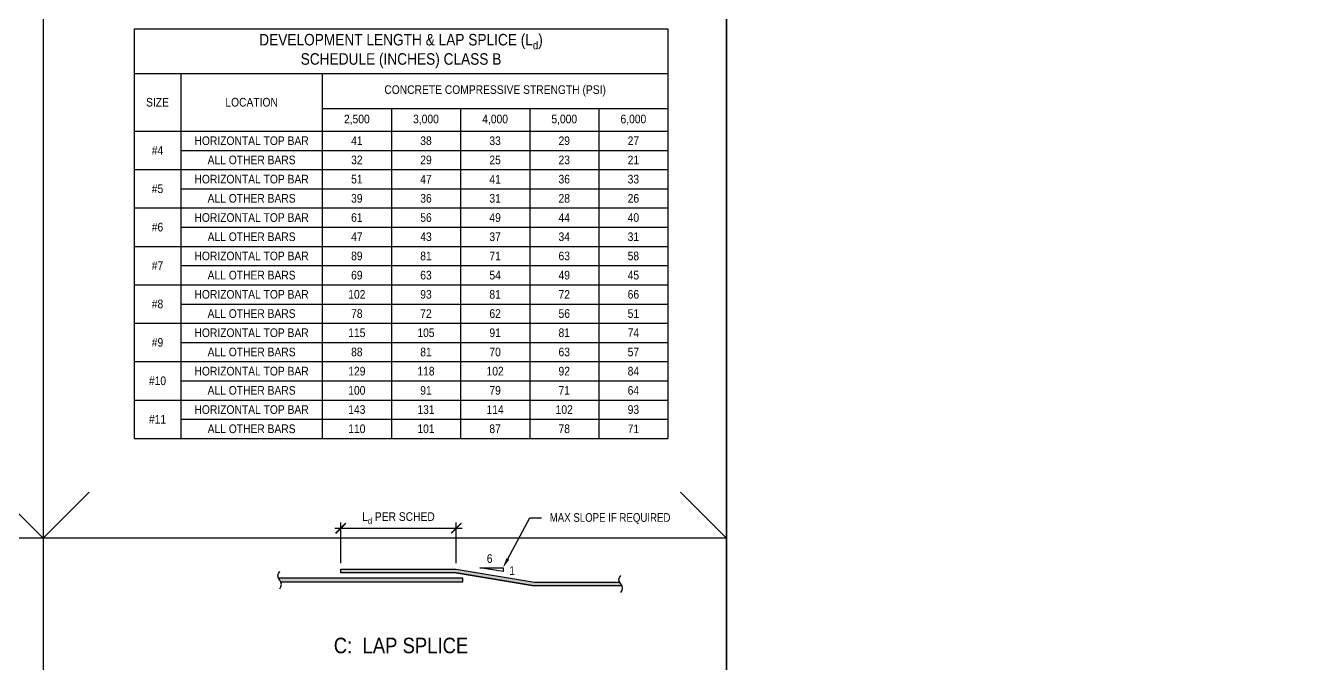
# Model space of a CAD drawing. Header units: inches. Extents: x -16404 to 14624, y -1591 to 16152.
# Drawn here: x 8255.1 to 8422.7, y 1270.7 to 1353.7 of the extents above; entities that cross this region are included whole.
import ezdxf
from ezdxf import colors
from ezdxf.entities.mleader import LeaderData, LeaderLine
from ezdxf.math import Vec2, Vec3

# ---------------------------------------------------------------- set-up
doc = ezdxf.new("R2010")
doc.units = ezdxf.units.IN
doc.header["$LTSCALE"] = 24
doc.header["$MEASUREMENT"] = 0
doc.linetypes.add('DASHED2', pattern=[0.375, 0.25, -0.125])
doc.layers.get('0').update_dxf_attribs({"linetype": 'CONTINUOUS'})
doc.layers.get('DefPoints').update_dxf_attribs({"color": 251, "linetype": 'CONTINUOUS'})
doc.layers.add('DESIGNER COMMENTS', color=221, linetype='CONTINUOUS', plot=False)
doc.layers.add('S-ANNO-GRID-NONPLOT', color=251, linetype='CONTINUOUS', plot=False)
for name, color, linetype in [('S-ANNO-DIMS', 2, 'CONTINUOUS'), ('S-ANNO-NOTE', 4, 'CONTINUOUS'), ('S-BREAK', 2, 'CONTINUOUS'), ('S-REBAR', 7, 'CONTINUOUS'), ('S-TYP DETAIL BLOCKS', 1, 'CONTINUOUS')]:
    doc.layers.add(name, color=color, linetype=linetype)
doc.layers.add('S-POCHE-227', color=7, linetype='CONTINUOUS', true_color=0xe3e3e3, transparency=0.8)
doc.styles.add('Arial', font='arial.ttf', dxfattribs={"width": 0.85})
doc.dimstyles.new('DIM-12_Se', dxfattribs={"dimscale": 12, "dimtxt": 0.09375, "dimasz": 0.109375, "dimexe": 0.0625, "dimexo": 0.0625, "dimgap": 0.0625, "dimtad": 1, "dimdec": 4, "dimzin": 11, "dimdsep": 46, "dimlunit": 4, "dimtxsty": 'Arial', "dimblk": 'ARCHTICK', "dimcen": 0.125, "dimdle": 0.0625, "dimclrd": 256, "dimclre": 256, "dimclrt": 4, "dimadec": 0, "dimazin": 0, "dimtfac": 0.75, "dimtdec": 4, "dimtmove": 0, "dimatfit": 3, "dimfxl": 1, "dimfrac": 1, "dimtolj": 1, "dimtzin": 0, "dimarcsym": 0})

# ---------------------------------------------------------------- blocks, each defined once
blk = doc.blocks.new('Se_30x42_DETAILS_GRID')
for p, q in [((29.656, 14.5), (29.656, 7.25)), ((37.07, 14.5), (37.07, 7.25)), ((29.656, 7.25), (30.156, 7.75)), ((29.656, 7.25), (22.242, 7.25)), ((37.07, 7.25), (29.656, 7.25)), ((29.656, 7.25), (29.656, 0)), ((37.07, 7.25), (37.07, 0))]:
    blk.add_line(p, q)
at = {"linetype": 'DASHED2', "ltscale": 0.5}
for p, q in [((29.656, 7.25), (29.156, 7.75)), ((37.07, 7.25), (36.57, 7.75))]:
    blk.add_line(p, q, dxfattribs=at)
blk = doc.blocks.new('_Open90')
at = {"color": 0, "linetype": 'ByBlock', "lineweight": -2}
for p, q in [((-0.5, 0.5), (0, 0)), ((0, 0), (-1, 0)), ((0, 0), (-0.5, -0.5))]:
    blk.add_line(p, q, dxfattribs=at)
blk = doc.blocks.new('_ARCHTICK')
at = {"color": 0, "linetype": 'ByBlock', "const_width": 0.15}
blk.add_lwpolyline([(-0.5, -0.5), (0.5, 0.5)], dxfattribs=at)
blk = doc.blocks.new('*D2471')
at = {"layer": 'DefPoints', "color": 0, "transparency": 16777216}
for p in [(47.8, 82.3), (32.75, 76.99), (47.8, 76.99)]:
    blk.add_point(p, dxfattribs=at)
at = {"layer": 'S-ANNO-DIMS', "lineweight": -2, "transparency": 16777216}
for p, q in [((32, 82.3), (48.55, 82.3)), ((32.75, 77.74), (32.75, 83.05)), ((47.8, 77.74), (47.8, 83.05))]:
    blk.add_line(p, q, dxfattribs=at)
at = {"layer": 'S-ANNO-DIMS', "lineweight": -2, "transparency": 16777216, "xscale": 1.3125, "yscale": 1.3125, "zscale": 1.3125, "rotation": 180}
blk.add_blockref('_ARCHTICK', (32.75, 82.3), dxfattribs=at)
at = {"layer": 'S-ANNO-DIMS', "lineweight": -2, "transparency": 16777216, "xscale": 1.3125, "yscale": 1.3125, "zscale": 1.3125}
blk.add_blockref('_ARCHTICK', (47.8, 82.3), dxfattribs=at)
at = {"layer": 'S-ANNO-DIMS', "color": 4, "transparency": 16777216, "insert": (40.27, 83.63), "char_height": 1.125, "attachment_point": 5, "style": 'Arial'}
blk.add_mtext('\\A1;L{\\H0.7x;\\S^ d;} PER SCHED', dxfattribs=at)
blk = doc.blocks.new('*T2101')
at = {"layer": 'S-ANNO-NOTE', "color": 6, "lineweight": -2, "transparency": 16777216}
for p, q in [((0, 0), (69.5, 0)), ((0, 0), (0, -53.34)), ((69.5, 0), (69.5, -53.34)), ((0, -5.82), (69.5, -5.82)), ((0, -53.34), (69.5, -53.34))]:
    blk.add_line(p, q, dxfattribs=at)
at = {"layer": 'S-ANNO-NOTE', "color": 2, "lineweight": -2, "transparency": 16777216}
for p, q in [((6.1, -5.82), (6.1, -53.34)), ((24.5, -5.82), (24.5, -53.34)), ((24.5, -10.38), (69.5, -10.38)), ((33.5, -10.38), (33.5, -53.34)), ((42.5, -10.38), (42.5, -53.34)), ((51.5, -10.38), (51.5, -53.34)), ((60.5, -10.38), (60.5, -53.34)), ((0, -13.34), (69.5, -13.34)), ((0, -18.34), (69.5, -18.34)), ((0, -23.34), (69.5, -23.34)), ((0, -28.34), (69.5, -28.34)), ((0, -33.34), (69.5, -33.34)), ((0, -38.34), (69.5, -38.34)), ((0, -43.34), (69.5, -43.34)), ((0, -48.34), (69.5, -48.34))]:
    blk.add_line(p, q, dxfattribs=at)
at = {"layer": 'S-ANNO-NOTE', "color": 252, "lineweight": -2, "transparency": 16777216}
for p, q in [((6.1, -15.84), (69.5, -15.84)), ((6.1, -20.84), (69.5, -20.84)), ((6.1, -25.84), (69.5, -25.84)), ((6.1, -30.84), (69.5, -30.84)), ((6.1, -35.84), (69.5, -35.84)), ((6.1, -40.84), (69.5, -40.84)), ((6.1, -45.84), (69.5, -45.84)), ((6.1, -50.84), (69.5, -50.84))]:
    blk.add_line(p, q, dxfattribs=at)
at = {"layer": 'S-ANNO-NOTE', "color": 4, "transparency": 16777216, "attachment_point": 5, "style": 'Arial'}
for s, insert, char_height, width in [('\\A1;{\\C256;DEVELOPMENT LENGTH & LAP SPLICE (L\\H0.7x;\\S^ d;\\H1.42857x;) \\PSCHEDULE (INCHES) CLASS B}', (34.75, -2.91), 1.5, 68.7503), ('CONCRETE COMPRESSIVE STRENGTH (PSI)', (47, -8.1), 1.127, 44.2487), ('{\\C256;SIZE}', (3.05, -9.58), 1.127, 5.3459), ('{\\C256;LOCATION}', (15.3, -9.58), 1.127, 17.6531), ('2,500', (29, -11.86), 1.127, 8.2487), ('3,000', (38, -11.86), 1.127, 8.2487), ('4,000', (47, -11.86), 1.127, 8.2487), ('5,000', (56, -11.86), 1.127, 8.2487), ('6,000', (65, -11.86), 1.127, 8.2487), ('HORIZONTAL TOP BAR', (15.3, -14.59), 1.127, 17.6531), ('41', (29, -14.59), 1.127, 8.2487), ('38', (38, -14.59), 1.127, 8.2487), ('33', (47, -14.59), 1.127, 8.2487), ('29', (56, -14.59), 1.127, 8.2487), ('27', (65, -14.59), 1.127, 8.2487), ('#4', (3.05, -15.84), 1.127, 5.3459), ('ALL OTHER BARS', (15.3, -17.09), 1.127, 17.6531), ('32', (29, -17.09), 1.127, 8.2487), ('29', (38, -17.09), 1.127, 8.2487), ('25', (47, -17.09), 1.127, 8.2487), ('23', (56, -17.09), 1.127, 8.2487), ('21', (65, -17.09), 1.127, 8.2487), ('HORIZONTAL TOP BAR', (15.3, -19.59), 1.127, 17.6531), ('51', (29, -19.59), 1.127, 8.2487), ('47', (38, -19.59), 1.127, 8.2487), ('41', (47, -19.59), 1.127, 8.2487), ('36', (56, -19.59), 1.127, 8.2487), ('33', (65, -19.59), 1.127, 8.2487), ('#5', (3.05, -20.84), 1.127, 5.3459), ('ALL OTHER BARS', (15.3, -22.09), 1.127, 17.6531), ('39', (29, -22.09), 1.127, 8.2487), ('36', (38, -22.09), 1.127, 8.2487), ('31', (47, -22.09), 1.127, 8.2487), ('28', (56, -22.09), 1.127, 8.2487), ('26', (65, -22.09), 1.127, 8.2487), ('HORIZONTAL TOP BAR', (15.3, -24.59), 1.127, 17.6531), ('61', (29, -24.59), 1.127, 8.2487), ('56', (38, -24.59), 1.127, 8.2487), ('49', (47, -24.59), 1.127, 8.2487), ('44', (56, -24.59), 1.127, 8.2487), ('40', (65, -24.59), 1.127, 8.2487), ('#6', (3.05, -25.84), 1.127, 5.3459), ('ALL OTHER BARS', (15.3, -27.09), 1.127, 17.6531), ('47', (29, -27.09), 1.127, 8.2487), ('43', (38, -27.09), 1.127, 8.2487), ('37', (47, -27.09), 1.127, 8.2487), ('34', (56, -27.09), 1.127, 8.2487), ('31', (65, -27.09), 1.127, 8.2487), ('HORIZONTAL TOP BAR', (15.3, -29.59), 1.127, 17.6531), ('89', (29, -29.59), 1.127, 8.2487), ('81', (38, -29.59), 1.127, 8.2487), ('71', (47, -29.59), 1.127, 8.2487), ('63', (56, -29.59), 1.127, 8.2487), ('58', (65, -29.59), 1.127, 8.2487), ('#7', (3.05, -30.84), 1.127, 5.3459), ('ALL OTHER BARS', (15.3, -32.09), 1.127, 17.6531), ('69', (29, -32.09), 1.127, 8.2487), ('63', (38, -32.09), 1.127, 8.2487), ('54', (47, -32.09), 1.127, 8.2487), ('49', (56, -32.09), 1.127, 8.2487), ('45', (65, -32.09), 1.127, 8.2487), ('HORIZONTAL TOP BAR', (15.3, -34.59), 1.127, 17.6531), ('102', (29, -34.59), 1.127, 8.2487), ('93', (38, -34.59), 1.127, 8.2487), ('81', (47, -34.59), 1.127, 8.2487), ('72', (56, -34.59), 1.127, 8.2487), ('66', (65, -34.59), 1.127, 8.2487), ('#8', (3.05, -35.84), 1.127, 5.3459), ('ALL OTHER BARS', (15.3, -37.09), 1.127, 17.6531), ('78', (29, -37.09), 1.127, 8.2487), ('72', (38, -37.09), 1.127, 8.2487), ('62', (47, -37.09), 1.127, 8.2487), ('56', (56, -37.09), 1.127, 8.2487), ('51', (65, -37.09), 1.127, 8.2487), ('HORIZONTAL TOP BAR', (15.3, -39.59), 1.127, 17.6531), ('115', (29, -39.59), 1.127, 8.2487), ('105', (38, -39.59), 1.127, 8.2487), ('91', (47, -39.59), 1.127, 8.2487), ('81', (56, -39.59), 1.127, 8.2487), ('74', (65, -39.59), 1.127, 8.2487), ('#9', (3.05, -40.84), 1.127, 5.3459), ('ALL OTHER BARS', (15.3, -42.09), 1.127, 17.6531), ('88', (29, -42.09), 1.127, 8.2487), ('81', (38, -42.09), 1.127, 8.2487), ('70', (47, -42.09), 1.127, 8.2487), ('63', (56, -42.09), 1.127, 8.2487), ('57', (65, -42.09), 1.127, 8.2487), ('#10', (3.05, -45.84), 1.127, 5.3459), ('HORIZONTAL TOP BAR', (15.3, -44.59), 1.127, 17.6531), ('129', (29, -44.59), 1.127, 8.2487), ('118', (38, -44.59), 1.127, 8.2487), ('102', (47, -44.59), 1.127, 8.2487), ('92', (56, -44.59), 1.127, 8.2487), ('84', (65, -44.59), 1.127, 8.2487), ('ALL OTHER BARS', (15.3, -47.09), 1.127, 17.6531), ('100', (29, -47.09), 1.127, 8.2487), ('91', (38, -47.09), 1.127, 8.2487), ('79', (47, -47.09), 1.127, 8.2487), ('71', (56, -47.09), 1.127, 8.2487), ('64', (65, -47.09), 1.127, 8.2487), ('#11', (3.05, -50.84), 1.127, 5.3459), ('HORIZONTAL TOP BAR', (15.3, -49.59), 1.127, 17.6531), ('143', (29, -49.59), 1.127, 8.2487), ('131', (38, -49.59), 1.127, 8.2487), ('114', (47, -49.59), 1.127, 8.2487), ('102', (56, -49.59), 1.127, 8.2487), ('93', (65, -49.59), 1.127, 8.2487), ('ALL OTHER BARS', (15.3, -52.09), 1.127, 17.6531), ('110', (29, -52.09), 1.127, 8.2487), ('101', (38, -52.09), 1.127, 8.2487), ('87', (47, -52.09), 1.127, 8.2487), ('78', (56, -52.09), 1.127, 8.2487), ('71', (65, -52.09), 1.127, 8.2487)]:
    blk.add_mtext(s, dxfattribs=dict(at, insert=insert, char_height=char_height, width=width))
blk = doc.blocks.new('SE_BREAK_3IN')
at = {"layer": 'S-BREAK'}
blk.add_lwpolyline([(0, -0.375, 0.408465), (0, 0, -0.407415), (0, 0.369, -2.166217)], format="xyb", dxfattribs=at)
blk = doc.blocks.new('Se_END INTERSECTION AND CORNERS OF CONCRETE WALLS & FOOTINGS')
at = {"layer": 'S-ANNO-NOTE'}
ml = blk.add_multileader_mtext('Standard', dxfattribs=at)
ml.set_content('STANDARD 90%%D OR 180%%D HOOK', color=4, style='Arial')
ml.set_leader_properties(color=2)
ml.build(insert=Vec2(0, 0))
ml.multileader.update_dxf_attribs({"dogleg_length": 0.125, "arrow_head_size": 1.3125, "scale": 12})
ctx = ml.context
ctx.base_point, ctx.scale, ctx.char_height, ctx.arrow_head_size, ctx.landing_gap_size, ctx.plane_origin = Vec3(152.875, 139.22955), 12, 1.125, 1.3125, 1.08, Vec3(102.84761, -162.89792)
notes = []
notes.append((ctx, [(0, (1, 1, 0), (151.375, 139.22955), (1, 0), 1.5, [(0, [(144, 146.60455)], 0, [])])]))
ctx.mtext.insert, ctx.mtext.width, ctx.mtext.flow_direction = Vec3(153.955, 139.80165), 22.3085796, 5
ml = blk.add_multileader_mtext('Standard', dxfattribs=at)
ml.set_content('(2) {\\A1;TYP WALL VERTICAL BARS}', color=4, style='Arial')
ml.set_leader_properties(color=2)
ml.build(insert=Vec2(0, 0))
ml.multileader.update_dxf_attribs({"dogleg_length": 0.125, "arrow_head_size": 1.3125, "scale": 12})
ctx = ml.context
ctx.base_point, ctx.scale, ctx.char_height, ctx.arrow_head_size, ctx.landing_gap_size, ctx.plane_origin = Vec3(57, 136.86819), 12, 1.125, 1.3125, 1.08, Vec3(30.61312, -160.73891)
notes.append((ctx, [(0, (1, 1, 0), (55.5, 136.86819), (1, 0), 1.5, [(1, [(51.5, 141.86819)], 0, [])])]))
ctx.mtext.insert, ctx.mtext.width, ctx.mtext.flow_direction = Vec3(58.08, 137.44028), 12.8719758, 5
ml = blk.add_multileader_mtext('Standard', dxfattribs=at)
ml.set_content('STANDARD 90%%D HOOK\\P(ALTERNATE HOOK AS SHOWN)', color=4, style='Arial')
ml.set_leader_properties(color=2)
ml.build(insert=Vec2(0, 0))
ml.multileader.update_dxf_attribs({"dogleg_length": 0.125, "arrow_head_size": 1.3125, "scale": 12})
ctx = ml.context
ctx.base_point, ctx.scale, ctx.char_height, ctx.arrow_head_size, ctx.landing_gap_size, ctx.plane_origin = Vec3(150.5, 113.22955), 12, 1.125, 1.3125, 1.08, Vec3(98.84761, 413.73203)
notes.append((ctx, [(0, (1, 1, 0), (149, 113.22955), (1, 0), 1.5, [(0, [(140, 104.22955)], 0, [])])]))
ctx.mtext.insert, ctx.mtext.width, ctx.mtext.flow_direction = Vec3(151.58, 113.95743), 22.3085796, 5
ml = blk.add_multileader_mtext('Standard', dxfattribs=at)
ml.set_content('TYP WALL REINFORCING', color=4, style='Arial')
ml.set_leader_properties(color=2)
ml.build(insert=Vec2(0, 0))
ml.multileader.update_dxf_attribs({"dogleg_length": 0.125, "arrow_head_size": 1.3125, "scale": 12})
ctx = ml.context
ctx.base_point, ctx.scale, ctx.char_height, ctx.arrow_head_size, ctx.landing_gap_size, ctx.plane_origin = Vec3(153, 95.22955), 12, 1.125, 1.3125, 1.08, Vec3(95.76222, -209.49882)
notes.append((ctx, [(0, (1, 1, 0), (151.5, 95.22955), (1, 0), 1.5, [(1, [(143.25, 103.47955), (147.25, 104.22955)], 0, [])])]))
ctx.mtext.insert, ctx.mtext.width, ctx.mtext.flow_direction = Vec3(154.08, 95.80165), 14.7013617, 5
ml = blk.add_multileader_mtext('Standard', dxfattribs=at)
ml.set_content('TYP WALL REINFORCING', color=4, style='Arial')
ml.set_leader_properties(color=2)
ml.build(insert=Vec2(0, 0))
ml.multileader.update_dxf_attribs({"dogleg_length": 0.125, "arrow_head_size": 1.3125, "scale": 12})
ctx = ml.context
ctx.base_point, ctx.scale, ctx.char_height, ctx.arrow_head_size, ctx.landing_gap_size, ctx.plane_origin = Vec3(69.25, 94.86819), 12, 1.125, 1.3125, 1.08, Vec3(4.19972, -211.54768)
notes.append((ctx, [(0, (1, 1, 0), (67.75, 94.86819), (1, 0), 1.5, [(1, [(59.6875, 102.93069), (55.6875, 102.18069)], 0, [])])]))
ctx.mtext.insert, ctx.mtext.width, ctx.mtext.flow_direction = Vec3(70.33, 95.44028), 14.7013617, 5
for ctx, leaders in notes:
    for number, flags, end, landing, length, lines in leaders:
        leader = LeaderData()
        leader.index, (leader.has_last_leader_line, leader.has_dogleg_vector, leader.attachment_direction) = number, flags
        leader.last_leader_point, leader.dogleg_vector, leader.dogleg_length = Vec3(end), Vec3(landing), length
        for number, points, colour, breaks in lines:
            line = LeaderLine()
            line.index, line.vertices, line.color, line.breaks = number, Vec3.list(points), colors.encode_raw_color(colour), breaks
            leader.lines.append(line)
        ctx.leaders.append(leader)
blk = doc.blocks.new('Se_REBAR DEVELOPMENT LENGTHS')
at = {"layer": 'S-POCHE-227'}
h = blk.add_hatch(color=256, dxfattribs=at)
h.dxf.hatch_style = 1
h.paths.add_polyline_path([(48.65913, 75.79638), (24.64615, 75.79638, 0.09216575), (24.80722, 75.55608, -0.0907044), (24.96889, 75.31638), (48.65913, 75.31638)])
h = blk.add_hatch(color=256, dxfattribs=at)
h.dxf.hatch_style = 1
h.paths.add_polyline_path([(47.8017, 76.9933), (32.74737, 76.9933), (32.74737, 76.5133), (47.76197, 76.5133), (57.9495, 74.81538), (69.36582, 74.81538, 0.090704387), (69.20415, 75.05507, -0.092165763), (69.04308, 75.29538), (57.98922, 75.29538)])
at = {"layer": 'DESIGNER COMMENTS'}
blk.add_line((47.76197, 76.5133), (57.9495, 74.81538), dxfattribs=at)
at = {"layer": 'S-ANNO-DIMS'}
blk.add_lwpolyline([(50.88173, 77.15614), (53.88173, 77.15614), (53.88173, 76.65614), (50.88173, 77.15614)], dxfattribs=at)
at = {"layer": 'S-REBAR'}
for points in [[(24.96889, 75.31638), (48.65913, 75.31638), (48.65913, 75.79638), (24.64615, 75.79638)], [(69.36582, 74.81538), (57.9495, 74.81538), (47.76197, 76.5133), (32.74737, 76.5133), (32.74737, 76.9933), (47.8017, 76.9933), (57.98922, 75.29538), (69.04308, 75.29538)]]:
    blk.add_lwpolyline(points, dxfattribs=at)
blk.add_blockref('*T2101', (5.85375, 147.33578))
at = {"layer": 'S-BREAK', "xscale": 3, "yscale": 3, "zscale": 3}
for p in [(24.80692, 75.55638), (69.20385, 75.05538)]:
    blk.add_blockref('SE_BREAK_3IN', p, dxfattribs=at)
at = {"layer": 'S-ANNO-NOTE', "style": 'Arial', "width": 0.85}
for s, p in [('6', (51.76604, 77.79421)), ('1 ', (54.69856, 76.21734))]:
    blk.add_text(s, height=1.125, dxfattribs=at).set_placement(p)
at = {"layer": 'S-ANNO-NOTE', "color": 6, "insert": (40.60455, 66), "char_height": 2.025, "width": 17.3983, "attachment_point": 8, "style": 'Arial'}
blk.add_mtext('C:  LAP SPLICE', dxfattribs=at)
at = {"layer": 'S-ANNO-DIMS'}
dim = blk.add_linear_dim(base=(47.8017, 82.29637), p1=(32.74737, 76.9933), p2=(47.8017, 76.9933), text='L{\\H0.7x;\\S^ d;} PER SCHED', dimstyle='DIM-12_Se', dxfattribs=at)
dim.commit()
dim.dimension.update_dxf_attribs({"geometry": '*D2471', "text_midpoint": (40.27453, 83.62805)})
at = {"layer": 'S-ANNO-NOTE'}
ml = blk.add_multileader_mtext('Standard', dxfattribs=at)
ml.set_content('{\\W0.8;MAX SLOPE IF REQUIRED}', color=4, style='Arial')
ml.set_leader_properties(color=2)
ml.build(insert=Vec2(0, 0))
ml.multileader.update_dxf_attribs({"dogleg_length": 0.36, "arrow_head_size": 1.3125, "scale": 12})
ctx = ml.context
ctx.base_point, ctx.scale, ctx.char_height, ctx.arrow_head_size, ctx.landing_gap_size, ctx.plane_origin = Vec3(58.88135, 83.6611), 12, 1.125, 1.3125, 1.08, Vec3(31.32936, 379.16642)
notes = []
notes.append((ctx, [(0, (1, 1, 0), (57.38135, 83.6611), (1, 0), 1.5, [(0, [(53.88173, 77.15614)], 0, [])])]))
ctx.mtext.insert, ctx.mtext.width, ctx.mtext.flow_direction = Vec3(59.96135, 84.26734), 9.0364205, 5
for ctx, leaders in notes:
    for number, flags, end, landing, length, lines in leaders:
        leader = LeaderData()
        leader.index, (leader.has_last_leader_line, leader.has_dogleg_vector, leader.attachment_direction) = number, flags
        leader.last_leader_point, leader.dogleg_vector, leader.dogleg_length = Vec3(end), Vec3(landing), length
        for number, points, colour, breaks in lines:
            line = LeaderLine()
            line.index, line.vertices, line.color, line.breaks = number, Vec3.list(points), colors.encode_raw_color(colour), breaks
            leader.lines.append(line)
        ctx.leaders.append(leader)

msp = doc.modelspace()

# ---------------------------------------------------------------- linework, layer by layer
at = {"layer": 'S-ANNO-GRID-NONPLOT'}
msp.add_line((8346.27297, 0), (8346.27297, 7896), dxfattribs=at)

# ---------------------------------------------------------------- block references
at = {"layer": 'S-ANNO-GRID-NONPLOT', "xscale": 12, "yscale": 12, "zscale": 12}
msp.add_blockref('Se_30x42_DETAILS_GRID', (7901.43657, 1200), dxfattribs=at)
at = {"layer": 'S-TYP DETAIL BLOCKS'}
for name, p in [('Se_END INTERSECTION AND CORNERS OF CONCRETE WALLS & FOOTINGS', (8075.16054, 1206)), ('Se_REBAR DEVELOPMENT LENGTHS', (8263.30569, 1206))]:
    msp.add_blockref(name, p, dxfattribs=at)

# ---------------------------------------------------------------- leaders
at = {"layer": 'DESIGNER COMMENTS'}
ml = msp.add_multileader_mtext('Standard', dxfattribs=at)
ml.set_content('\\A1;{\\L\\C256;IMPORTANT DESIGNER NOTE:\\l IF YOUR LEDGER DOES NOT ALLOW FOR THE FULL DEPTH OF NAILS SPECIFIED IN THIS CHART.  USE THE CHART TO THE RIGHT AND APPLY ALLOWABLE LOAD REDUCTION FACTOR (REF. PG. 22 OF SIMPSON CATALOG C-C-2019)}', color=4, style='Arial')
ml.set_leader_properties(color=256)
ml.set_arrow_properties(name='OPEN90')
ml.build(insert=Vec2(0, 0))
ml.multileader.update_dxf_attribs({"dogleg_length": 0.36, "arrow_head_size": 5.25, "scale": 48})
ctx = ml.context
ctx.base_point, ctx.scale, ctx.char_height, ctx.arrow_head_size, ctx.landing_gap_size, ctx.plane_origin = Vec3(7749.57679, 7516.2281), 48, 6, 5.25, 4.32, Vec3(7940.50091, 7764.19966)
notes = []
notes.append((ctx, [(0, (0, 0, 0), (0, 0), (1, 0), 1, [])]))
ctx.mtext.insert, ctx.mtext.width, ctx.mtext.defined_height, ctx.mtext.flow_direction = Vec3(7753.89679, 7520.11009), 143.1324041, 28.50097, 5
ml = msp.add_multileader_mtext('Standard', dxfattribs=at)
ml.set_content('\\A1;{\\L\\C256;IMPORTANT DESIGNER NOTE:\\l IF YOUR LEDGER DOES NOT ALLOW FOR THE FULL DEPTH OF NAILS SPECIFIED IN THIS CHART.  USE THE CHART TO THE RIGHT AND APPLY ALLOWABLE LOAD REDUCTION FACTOR (REF. PG. 22 OF SIMPSON CATALOG C-C-2019)}', color=4, style='Arial')
ml.set_leader_properties(color=256)
ml.set_arrow_properties(name='OPEN90')
ml.build(insert=Vec2(0, 0))
ml.multileader.update_dxf_attribs({"dogleg_length": 0.36, "arrow_head_size": 5.25, "scale": 48})
ctx = ml.context
ctx.base_point, ctx.scale, ctx.char_height, ctx.arrow_head_size, ctx.landing_gap_size, ctx.plane_origin = Vec3(1680.51869, 7333.32569), 48, 6, 5.25, 4.32, Vec3(1871.4428, 7581.29725)
notes.append((ctx, [(0, (0, 0, 0), (0, 0), (1, 0), 1, [])]))
ctx.mtext.insert, ctx.mtext.width, ctx.mtext.defined_height, ctx.mtext.flow_direction = Vec3(1684.83869, 7337.20768), 143.1324041, 28.50097, 5
ml = msp.add_multileader_mtext('Standard', dxfattribs=at)
ml.set_content('\\A1;{\\L\\C256;DESIGNER NOTE:\\l THIS DETAIL ALTERNATIVE INCLUDES EQUIVALENT HDU & HDUE HOLDOWNS FOR PROJECTS WHERE BOTH ARE USED}', color=4, style='Arial')
ml.set_leader_properties(color=256)
ml.set_arrow_properties(name='OPEN90')
ml.build(insert=Vec2(0, 0))
ml.multileader.update_dxf_attribs({"dogleg_length": 0.36, "arrow_head_size": 5.25, "scale": 48})
ctx = ml.context
ctx.base_point, ctx.scale, ctx.char_height, ctx.arrow_head_size, ctx.landing_gap_size, ctx.plane_origin = Vec3(1698.96906, 2871.96546), 48, 6, 5.25, 4.32, Vec3(1889.89318, 3119.10619)
notes.append((ctx, [(0, (0, 0, 0), (0, 0), (1, 0), 1, [])]))
ctx.mtext.insert, ctx.mtext.width, ctx.mtext.defined_height, ctx.mtext.flow_direction = Vec3(1703.28906, 2875.01662), 152.2860168, 28.50097, 5
ml = msp.add_multileader_mtext('Standard', dxfattribs=at)
ml.set_content('\\A1;{\\L\\C256;DESIGNER NOTE:\\l REPLACE "HOLDOWN ANCHORAGE AT FOUNDATION" DETAIL WITH DETAIL BELOW IF HDU HOLDOWNS ARE USED INSTEAD OF HDUE HOLDOWNS}', color=4, style='Arial')
ml.set_leader_properties(color=256)
ml.set_arrow_properties(name='OPEN90')
ml.build(insert=Vec2(0, 0))
ml.multileader.update_dxf_attribs({"dogleg_length": 0.36, "arrow_head_size": 5.25, "scale": 48})
ctx = ml.context
ctx.base_point, ctx.scale, ctx.char_height, ctx.arrow_head_size, ctx.landing_gap_size, ctx.plane_origin = Vec3(1698.96906, 2624.11849), 48, 6, 5.25, 4.32, Vec3(1889.89318, 2871.25922)
notes.append((ctx, [(0, (0, 0, 0), (0, 0), (1, 0), 1, [])]))
ctx.mtext.insert, ctx.mtext.width, ctx.mtext.defined_height, ctx.mtext.flow_direction = Vec3(1703.28906, 2627.16965), 152.2860168, 28.50097, 5
for ctx, leaders in notes:
    for number, flags, end, landing, length, lines in leaders:
        leader = LeaderData()
        leader.index, (leader.has_last_leader_line, leader.has_dogleg_vector, leader.attachment_direction) = number, flags
        leader.last_leader_point, leader.dogleg_vector, leader.dogleg_length = Vec3(end), Vec3(landing), length
        for number, points, colour, breaks in lines:
            line = LeaderLine()
            line.index, line.vertices, line.color, line.breaks = number, Vec3.list(points), colors.encode_raw_color(colour), breaks
            leader.lines.append(line)
        ctx.leaders.append(leader)

doc.saveas('drawing.dxf')
